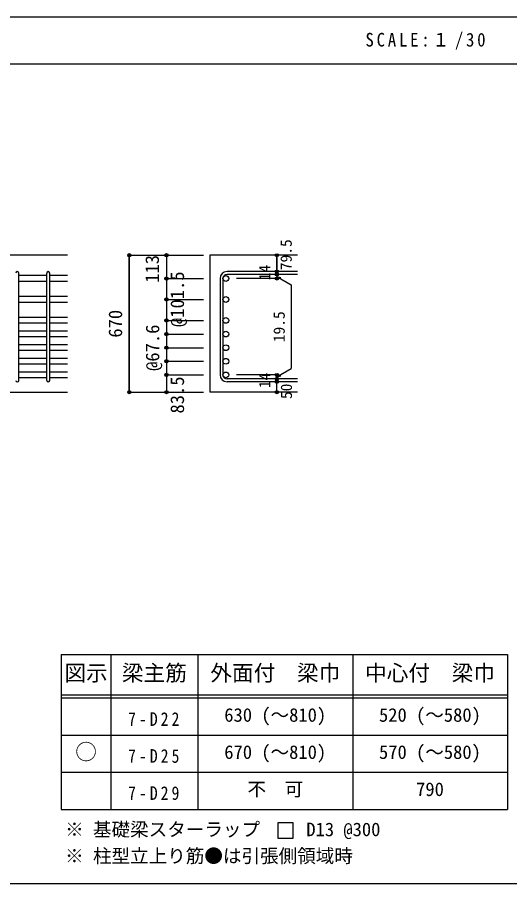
# Model space of a CAD drawing. Units: millimetres at full size, sheet at 1:30, with parts at other scales. Extents: x -5973 to 5954, y -4195 to 4201.
# Drawn here: x 1234 to 3621, y -4195 to 3 of the extents above; entities that cross this region are included whole.
import ezdxf
from ezdxf.enums import TextEntityAlignment as Align

# ---------------------------------------------------------------- set-up
doc = ezdxf.new("R2010")
doc.units = ezdxf.units.MM
doc.header["$LTSCALE"] = 30
doc.header["$PDMODE"] = 32
doc.header["$PDSIZE"] = 15
for name, color, linetype in [('0-1', 2, 'Continuous'), ('0-5', 7, 'Continuous'), ('0-6', 7, 'Continuous'), ('0-D', 4, 'Continuous'), ('6-7_文字', 7, 'Continuous'), ('6-E_枠', 7, 'Continuous'), ('F-0_枠', 6, 'Continuous')]:
    doc.layers.add(name, color=color, linetype=linetype)
doc.styles.add('ＭＳ ゴシック', font='')
doc.styles.get('ＭＳ ゴシック').set_extended_font_data('MS Gothic')

msp = doc.modelspace()

# ---------------------------------------------------------------- linework, layer by layer
at = {"layer": '0-1'}
for p, q in [((1477.44, -1149.89), (27.44, -1149.89)), ((2592.44, -1149.89), (2167.44, -1149.89)), ((2167.44, -1149.89), (2167.44, -1813.39)), ((1077.44, -1813.39), (1477.44, -1813.39)), ((2592.44, -1813.39), (2167.44, -1813.39))]:
    msp.add_line(p, q, dxfattribs=at)
at = {"layer": '0-5'}
for p, q in [((1377.44, -1248.82), (1241.44, -1248.82)), ((1477.44, -1248.82), (1391.44, -1248.82)), ((1377.44, -1276.82), (1241.44, -1276.82)), ((1477.44, -1276.82), (1391.44, -1276.82)), ((1377.44, -1350.36), (1241.44, -1350.36)), ((1377.44, -1378.36), (1241.44, -1378.36)), ((1477.44, -1350.36), (1391.44, -1350.36)), ((1477.44, -1378.36), (1391.44, -1378.36)), ((1377.44, -1451.89), (1241.44, -1451.89)), ((1477.44, -1451.89), (1391.44, -1451.89)), ((1377.44, -1479.89), (1241.44, -1479.89)), ((1477.44, -1479.89), (1391.44, -1479.89)), ((1377.44, -1517.89), (1241.44, -1517.89)), ((1377.44, -1545.89), (1241.44, -1545.89)), ((1477.44, -1517.89), (1391.44, -1517.89)), ((1477.44, -1545.89), (1391.44, -1545.89)), ((1377.44, -1583.89), (1241.44, -1583.89)), ((1477.44, -1583.89), (1391.44, -1583.89)), ((1377.44, -1611.89), (1241.44, -1611.89)), ((1477.44, -1611.89), (1391.44, -1611.89)), ((1377.44, -1649.89), (1241.44, -1649.89)), ((1377.44, -1677.89), (1241.44, -1677.89)), ((1477.44, -1649.89), (1391.44, -1649.89)), ((1477.44, -1677.89), (1391.44, -1677.89)), ((1377.44, -1715.89), (1241.44, -1715.89)), ((1477.44, -1715.89), (1391.44, -1715.89)), ((1377.44, -1743.89), (1241.44, -1743.89)), ((1477.44, -1743.89), (1391.44, -1743.89))]:
    msp.add_line(p, q, dxfattribs=at)
at = {"layer": '0-5', "color": 3}
for centre in [(2245.44, -1262.82), (2245.44, -1364.36), (2245.44, -1465.89), (2245.44, -1531.89), (2245.44, -1597.89), (2245.44, -1663.89), (2245.44, -1729.89)]:
    msp.add_circle(centre, 14, dxfattribs=at)
at = {"layer": '0-6'}
for p, q in [((1241.44, -1756.39), (1241.44, -1236.32)), ((1377.44, -1756.39), (1377.44, -1236.32)), ((1391.44, -1756.39), (1391.44, -1236.32)), ((2592.44, -1229.32), (2250.94, -1229.32)), ((2592.44, -1243.32), (2250.94, -1243.32)), ((2217.44, -1262.82), (2217.44, -1729.89)), ((2231.44, -1262.82), (2231.44, -1729.89)), ((2592.44, -1749.39), (2250.94, -1749.39)), ((2592.44, -1763.39), (2250.94, -1763.39))]:
    msp.add_line(p, q, dxfattribs=at)
for centre, radius, start, end in [((1234.44, -1236.32), 7, 0, 180), ((1384.44, -1236.32), 7, 0, 180), ((2250.94, -1262.82), 33.5, 90, 180), ((2250.94, -1262.82), 19.5, 90, 180), ((1234.44, -1756.39), 7, 180, 0), ((1384.44, -1756.39), 7, 180, 0), ((2250.94, -1729.89), 33.5, 180, 270), ((2250.94, -1729.89), 19.5, 180, 270)]:
    msp.add_arc(centre, radius, start, end, dxfattribs=at)
at = {"layer": '0-D'}
for p, q in [((1777.44, -1149.89), (1957.44, -1149.89)), ((1777.44, -1149.89), (1957.44, -1149.89)), ((1777.44, -1149.89), (1777.44, -1813.39)), ((1777.44, -1813.39), (1777.44, -1149.89)), ((1957.44, -1149.89), (2137.44, -1149.89)), ((1957.44, -1149.89), (2137.44, -1149.89)), ((2492.44, -1243.32), (2492.44, -1229.32)), ((2492.44, -1243.32), (2492.44, -1262.82)), ((2492.44, -1253.07), (2511.76, -1258.25)), ((2492.44, -1253.07), (2562.5, -1293.52)), ((1957.44, -1262.82), (2137.44, -1262.82)), ((1957.44, -1262.82), (2137.44, -1262.82)), ((2492.44, -1262.82), (2296.35, -1262.82)), ((2562.5, -1293.52), (2562.5, -1699.2)), ((1957.44, -1364.36), (2137.44, -1364.36)), ((1957.44, -1388.2), (1957.44, -1813.39)), ((1957.44, -1465.89), (2137.44, -1465.89)), ((1957.44, -1531.89), (2137.44, -1531.89)), ((1957.44, -1597.89), (2137.44, -1597.89)), ((1957.44, -1663.89), (2137.44, -1663.89)), ((2492.44, -1739.64), (2562.5, -1699.2)), ((1957.44, -1729.89), (2137.44, -1729.89)), ((2492.44, -1729.89), (2296.35, -1729.89)), ((2492.44, -1749.39), (2492.44, -1729.89)), ((2492.44, -1739.64), (2511.76, -1734.47)), ((2492.44, -1763.39), (2492.44, -1749.39)), ((2492.44, -1813.39), (2492.44, -1763.39)), ((1777.44, -1813.39), (1957.44, -1813.39)), ((1957.44, -1813.39), (2137.44, -1813.39))]:
    msp.add_line(p, q, dxfattribs=at)
for points in [[(1957.44, -1149.89), (1957.44, -1262.82), (1957.44, -1388.2)], [(2492.44, -1149.89), (2492.44, -1229.32), (2492.44, -1149.89)]]:
    msp.add_lwpolyline(points, dxfattribs=at)
for centre, radius in [((1777.44, -1149.89), 8), ((1777.44, -1149.89), 7.2), ((1777.44, -1149.89), 6.4), ((1777.44, -1149.89), 5.6), ((1777.44, -1149.89), 4.8), ((1777.44, -1149.89), 4), ((1777.44, -1149.89), 3.2), ((1777.44, -1149.89), 2.4), ((1777.44, -1149.89), 1.6), ((1777.44, -1149.89), 0.8), ((1957.44, -1149.89), 8), ((1957.44, -1149.89), 7.2), ((1957.44, -1149.89), 6.4), ((1957.44, -1149.89), 5.6), ((1957.44, -1149.89), 4.8), ((1957.44, -1149.89), 4), ((1957.44, -1149.89), 3.2), ((1957.44, -1149.89), 2.4), ((1957.44, -1149.89), 1.6), ((1957.44, -1149.89), 0.8), ((2492.44, -1149.89), 4), ((2492.44, -1149.89), 3.6), ((2492.44, -1149.89), 3.2), ((2492.44, -1149.89), 2.8), ((2492.44, -1149.89), 2.4), ((2492.44, -1149.89), 2), ((2492.44, -1149.89), 1.6), ((2492.44, -1149.89), 1.2), ((2492.44, -1149.89), 0.8), ((2492.44, -1149.89), 0.4), ((1957.44, -1262.82), 8), ((1957.44, -1262.82), 7.2), ((1957.44, -1262.82), 6.4), ((1957.44, -1262.82), 5.6), ((1957.44, -1262.82), 4.8), ((1957.44, -1262.82), 4), ((2492.44, -1229.32), 4), ((2492.44, -1243.32), 4), ((2492.44, -1262.82), 4), ((2492.44, -1229.32), 3.6), ((2492.44, -1243.32), 3.6), ((2492.44, -1262.82), 3.6), ((2492.44, -1229.32), 3.2), ((2492.44, -1243.32), 3.2), ((2492.44, -1229.32), 2.8), ((2492.44, -1243.32), 2.8), ((2492.44, -1229.32), 2.4), ((2492.44, -1243.32), 2.4), ((2492.44, -1229.32), 2), ((2492.44, -1243.32), 2), ((2492.44, -1229.32), 1.6), ((2492.44, -1243.32), 1.6), ((2492.44, -1229.32), 1.2), ((2492.44, -1243.32), 1.2), ((2492.44, -1229.32), 0.8), ((2492.44, -1243.32), 0.8), ((2492.44, -1229.32), 0.4), ((2492.44, -1243.32), 0.4), ((1957.44, -1262.82), 3.2), ((1957.44, -1262.82), 2.4), ((1957.44, -1262.82), 1.6), ((1957.44, -1262.82), 0.8), ((2492.44, -1262.82), 3.2), ((2492.44, -1262.82), 2.8), ((2492.44, -1262.82), 2.4), ((2492.44, -1262.82), 2), ((2492.44, -1262.82), 1.6), ((2492.44, -1262.82), 1.2), ((2492.44, -1262.82), 0.8), ((2492.44, -1262.82), 0.4), ((1957.44, -1364.36), 8), ((1957.44, -1364.36), 7.2), ((1957.44, -1364.36), 6.4), ((1957.44, -1364.36), 5.6), ((1957.44, -1364.36), 4.8), ((1957.44, -1364.36), 4), ((1957.44, -1364.36), 3.2), ((1957.44, -1364.36), 2.4), ((1957.44, -1364.36), 1.6), ((1957.44, -1364.36), 0.8), ((1957.44, -1465.89), 8), ((1957.44, -1465.89), 7.2), ((1957.44, -1465.89), 6.4), ((1957.44, -1465.89), 5.6), ((1957.44, -1465.89), 4.8), ((1957.44, -1465.89), 4), ((1957.44, -1465.89), 3.2), ((1957.44, -1465.89), 2.4), ((1957.44, -1465.89), 1.6), ((1957.44, -1465.89), 0.8), ((1957.44, -1531.89), 8), ((1957.44, -1531.89), 7.2), ((1957.44, -1531.89), 6.4), ((1957.44, -1531.89), 5.6), ((1957.44, -1531.89), 4.8), ((1957.44, -1531.89), 4), ((1957.44, -1531.89), 3.2), ((1957.44, -1531.89), 2.4), ((1957.44, -1531.89), 1.6), ((1957.44, -1531.89), 0.8), ((1957.44, -1597.89), 8), ((1957.44, -1597.89), 7.2), ((1957.44, -1597.89), 6.4), ((1957.44, -1597.89), 5.6), ((1957.44, -1597.89), 4.8), ((1957.44, -1597.89), 4), ((1957.44, -1597.89), 3.2), ((1957.44, -1597.89), 2.4), ((1957.44, -1597.89), 1.6), ((1957.44, -1597.89), 0.8), ((1957.44, -1663.89), 8), ((1957.44, -1663.89), 7.2), ((1957.44, -1663.89), 6.4), ((1957.44, -1663.89), 5.6), ((1957.44, -1663.89), 4.8), ((1957.44, -1663.89), 4), ((1957.44, -1663.89), 3.2), ((1957.44, -1663.89), 2.4), ((1957.44, -1663.89), 1.6), ((1957.44, -1663.89), 0.8), ((1957.44, -1729.89), 8), ((1957.44, -1729.89), 7.2), ((1957.44, -1729.89), 6.4), ((1957.44, -1729.89), 5.6), ((1957.44, -1729.89), 4.8), ((1957.44, -1729.89), 4), ((1957.44, -1729.89), 3.2), ((1957.44, -1729.89), 2.4), ((1957.44, -1729.89), 1.6), ((1957.44, -1729.89), 0.8), ((2492.44, -1729.89), 4), ((2492.44, -1749.39), 4), ((2492.44, -1763.39), 4), ((2492.44, -1729.89), 3.6), ((2492.44, -1749.39), 3.6), ((2492.44, -1763.39), 3.6), ((2492.44, -1729.89), 3.2), ((2492.44, -1749.39), 3.2), ((2492.44, -1763.39), 3.2), ((2492.44, -1729.89), 2.8), ((2492.44, -1749.39), 2.8), ((2492.44, -1763.39), 2.8), ((2492.44, -1729.89), 2.4), ((2492.44, -1749.39), 2.4), ((2492.44, -1763.39), 2.4), ((2492.44, -1729.89), 2), ((2492.44, -1749.39), 2), ((2492.44, -1763.39), 2), ((2492.44, -1729.89), 1.6), ((2492.44, -1749.39), 1.6), ((2492.44, -1763.39), 1.6), ((2492.44, -1729.89), 1.2), ((2492.44, -1749.39), 1.2), ((2492.44, -1763.39), 1.2), ((2492.44, -1729.89), 0.8), ((2492.44, -1749.39), 0.8), ((2492.44, -1763.39), 0.8), ((2492.44, -1729.89), 0.4), ((2492.44, -1749.39), 0.4), ((2492.44, -1763.39), 0.4), ((1777.44, -1813.39), 7.2), ((1777.44, -1813.39), 6.4), ((1777.44, -1813.39), 5.6), ((1777.44, -1813.39), 4.8), ((1777.44, -1813.39), 4), ((1777.44, -1813.39), 3.2), ((1777.44, -1813.39), 2.4), ((1777.44, -1813.39), 1.6), ((1777.44, -1813.39), 0.8), ((1957.44, -1813.39), 7.2), ((1957.44, -1813.39), 6.4), ((1957.44, -1813.39), 5.6), ((1957.44, -1813.39), 4.8), ((1957.44, -1813.39), 4), ((1957.44, -1813.39), 3.2), ((1957.44, -1813.39), 2.4), ((1957.44, -1813.39), 1.6), ((1957.44, -1813.39), 0.8), ((2492.44, -1813.39), 4), ((2492.44, -1813.39), 3.6), ((2492.44, -1813.39), 3.2), ((2492.44, -1813.39), 2.8), ((2492.44, -1813.39), 2.4), ((2492.44, -1813.39), 2), ((2492.44, -1813.39), 1.6), ((2492.44, -1813.39), 1.2), ((2492.44, -1813.39), 0.8), ((2492.44, -1813.39), 0.4)]:
    msp.add_circle(centre, radius, dxfattribs=at)
at = {"layer": '0-D', "color": 7}
for p in [(1777.44, -1149.89), (1957.44, -1149.89), (2492.44, -1149.89), (1957.44, -1262.82), (2492.44, -1229.32), (2492.44, -1243.32), (2492.44, -1262.82), (1957.44, -1364.36), (1957.44, -1465.89), (1957.44, -1531.89), (1957.44, -1597.89), (1957.44, -1663.89), (1957.44, -1729.89), (2492.44, -1729.89), (2492.44, -1729.89), (2492.44, -1749.39), (2492.44, -1763.39), (1777.44, -1813.39), (1957.44, -1813.39), (2492.44, -1813.39)]:
    msp.add_point(p, dxfattribs=at)
at = {"layer": '6-7_文字'}
msp.add_lwpolyline([(2497.49, -3975.04), (2572.49, -3975.04), (2572.49, -3900.04), (2497.49, -3900.04)], close=True, dxfattribs=at)
at = {"layer": '6-E_枠', "color": 3}
for p, q in [((1447.71, -3085.43), (1447.71, -3835.43)), ((1447.71, -3085.43), (3610.24, -3085.43)), ((3610.24, -3085.43), (3610.24, -3835.43)), ((1447.71, -3835.43), (3610.24, -3835.43))]:
    msp.add_line(p, q, dxfattribs=at)
at = {"layer": '6-E_枠'}
for p, q in [((1687.71, -3085.43), (1687.71, -3835.43)), ((2110.24, -3085.43), (2110.24, -3835.43)), ((2860.24, -3085.43), (2860.24, -3835.43)), ((1447.71, -3280.43), (3610.24, -3280.43)), ((1447.71, -3295.43), (3610.24, -3295.43)), ((1447.71, -3475.43), (3610.24, -3475.43)), ((1447.71, -3655.43), (3610.24, -3655.43))]:
    msp.add_line(p, q, dxfattribs=at)
at = {"layer": 'F-0_枠', "color": 2}
for p, q in [((3723.6, 2.95), (-5972.88, 2.95)), ((-5972.88, -222.05), (3723.6, -222.05))]:
    msp.add_line(p, q, dxfattribs=at)
at = {"layer": 'F-0_枠'}
msp.add_line((5954.1, -4195.24), (-5972.88, -4195.24), dxfattribs=at)

# ---------------------------------------------------------------- texts
at = {"layer": '0-D', "style": 'ＭＳ ゴシック'}
for s, height, p in [('79.5', 54.99, (2581.36, -1222.19)), ('113', 65.98, (1940.78, -1283.25)), ('14', 54.99, (2477.21, -1271.44)), ('@101.5', 65.98, (2062.44, -1497.7)), ('670', 65.98, (1762.44, -1549.14)), ('19.5', 54.99, (2547.5, -1571.36)), ('@67.6', 65.98, (1942.44, -1710.39)), ('83.5', 65.98, (2062.44, -1916.89)), ('14', 54.99, (2477.18, -1794.07)), ('50', 54.99, (2582.44, -1846.89))]:
    msp.add_text(s, height=height, rotation=90, dxfattribs=at).set_placement(p, align=Align.BOTTOM_LEFT)
at = {"layer": '6-7_文字', "color": 2, "style": 'ＭＳ ゴシック'}
for s, p in [('図示', (1462.71, -3235.43)), ('梁主筋', (1741.48, -3235.43)), ('外面付\u3000梁巾', (2170.24, -3235.43)), ('中心付\u3000梁巾', (2920.24, -3235.43)), ('○', (1515.21, -3617.93))]:
    msp.add_text(s, height=76.98, dxfattribs=at).set_placement(p, align=Align.BOTTOM_LEFT)
at = {"layer": '6-7_文字', "style": 'ＭＳ ゴシック'}
for s, p in [('630 (～810)', (2237.74, -3430.43)), ('520 (～580)', (2987.74, -3430.43)), ('670 (～810)', (2237.74, -3610.43)), ('570 (～580)', (2987.74, -3610.43)), ('不\u3000可', (2350.24, -3790.43)), ('790', (3167.74, -3790.43)), ('※ 基礎梁スターラップ     D13 @300', (1466.27, -3985.01)), ('※ 柱型立上り筋●は引張側領域時', (1466.27, -4113.51))]:
    msp.add_text(s, height=65.98, dxfattribs=at).set_placement(p, align=Align.BOTTOM_LEFT)
at = {"layer": '6-7_文字', "color": 2, "insert": (2922.26, -154.55), "char_height": 65.98, "attachment_point": 7, "style": 'ＭＳ ゴシック'}
msp.add_mtext('\\T1.34;\\W0.9;SCALE:１/30', dxfattribs=at)
at = {"layer": '6-7_文字', "char_height": 65.98, "attachment_point": 7, "style": 'ＭＳ ゴシック'}
for s, insert in [('\\T1.38;\\W0.85;7-D22', (1771.48, -3430.43)), ('\\T1.38;\\W0.85;7-D25', (1771.48, -3610.43)), ('\\T1.38;\\W0.85;7-D29', (1771.48, -3790.43))]:
    msp.add_mtext(s, dxfattribs=dict(at, insert=insert))

doc.saveas('drawing.dxf')
